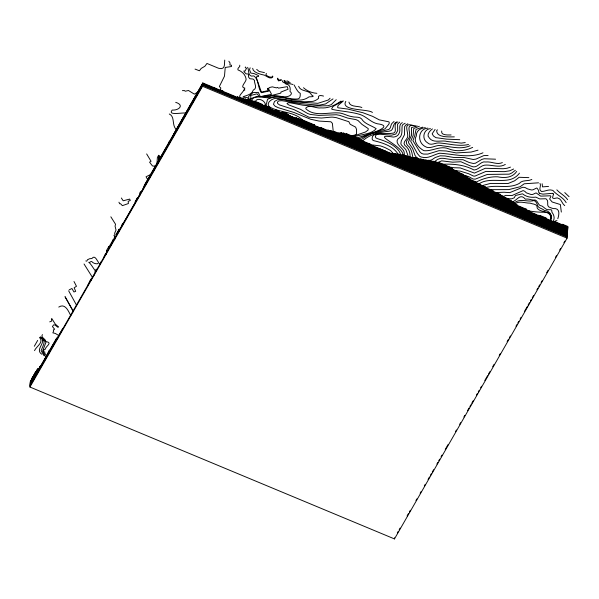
<?xml version="1.0" encoding="UTF-8"?>
<svg xmlns="http://www.w3.org/2000/svg" width="599" height="599" viewBox="0 0 599 599"><rect width="100%" height="100%" fill="white"/><g stroke="black" fill="none" stroke-linecap="round" stroke-linejoin="round"><path stroke-width="0.9" d="M237.331 97.929L237.541 96.858L567.343 234.269M37.662 340.419L34.308 346.267M348.918 102.1C350.041 107.333 358.112 105.738 361.856 107.491M562.498 224.82L562.536 224.266L567.889 226.489L567.073 238.162L394.471 538.92L29.95 387.036L30.339 381.481L37.378 369.224L37.894 370.01M35.304 373.402L35.446 372.091L32.054 378.493L34.585 374.787M37.333 369.778L37.378 369.224M37.812 369.433L37.849 368.879L30.302 382.035M38.239 369.179L38.276 368.625L39.107 369.051M38.336 369.493L38.381 368.939L30.22 383.15M40.2 366.251L40.425 367.09L40.2 366.251L30.182 383.704M47.463 354.084L49.185 350.587L49.148 351.141M56.508 339.296L56.583 338.188L58.2 337.761M62.753 328.903L62.79 328.349L30.07 385.374M88.09 284.742L90.127 280.751L90.09 281.268M90.344 280.377L90.307 280.894L91.467 279.755L91.055 279.134L90.344 280.377L90.734 280.212M90.704 280.721L90.659 280.1M91.055 279.134L91.43 280.272L90.621 280.609M95.226 271.205C95.106 274.679 95.129 269.46 96.394 269.176L96.304 270.441M96.589 269.939L96.626 269.43M100.033 263.156L99.973 264.047L100.647 262.085M103.986 257.053L105.671 253.34L106.39 254.418M105.611 254.223L105.671 253.34M106.397 252.845L106.57 250.442L108.539 247.013L109.422 248.308M106.48 253.459L106.674 250.682M108.367 249.416L108.539 247.013M108.591 249.034L202.664 84.616L567.186 236.493M108.771 248.226L108.936 247.065L112.612 240.656L112.537 241.659M109.168 246.653L108.868 248.061M109.235 247.859L109.31 246.863M112.852 241.12L113.226 239.353L113.136 240.618M113.698 239.637L114.529 237.077L115.038 237.796M114.529 237.077L114.948 239.068M116.685 234.426L116.768 233.318L119.179 229.118L119.104 230.226M121.335 226.332L122.63 223.3L122.563 224.191M135.224 202.133L135.284 201.242L137.56 197.917L137.493 198.808L137.021 199.003L137.081 198.112M139.762 195.611L139.994 192.301L141.237 191.77M140.391 194.413L140.563 191.927M143.079 188.438L144.404 185.353M144.344 186.244L144.479 185.031L202.747 83.501L567.268 235.385M149.308 177.903L149.368 177.012M156.99 163.235L157.395 157.432L158.623 155.291L158.57 160.734M158.623 155.291L158.518 161.565M158.66 160.697L158.922 155.762M158.937 160.42L159.012 155.725M158.982 161.198L159.327 156.227M159.723 158.9L159.836 157.245L159.222 156.279M159.836 158.847L159.836 157.245M168.978 142.173L168.798 143.071L168.978 142.173L169.996 141.731M169.195 142.015L168.94 142.727M173.44 134.565L202.784 82.947L567.305 234.823M29.95 387.036L202.552 86.278L202.784 82.947M237.541 96.858L237.339 97.644M567.38 233.715L243.194 98.64L242.924 99.748M245.365 99.546L245.41 98.992L567.425 233.161M247.881 100.026L247.919 99.464L567.463 232.607M250.419 100.505L250.457 99.951L270.726 108.397L270.688 108.951M254.44 101.613L254.478 101.051L262.22 104.278L262.182 104.84M264.152 105.656L264.189 105.102L270.441 107.708L270.404 108.262M275.27 110.86L275.308 110.306L279.171 111.916L279.134 112.47M275.495 110.381L275.533 109.827L279.067 111.302L279.029 111.856M567.5 232.045L280.317 112.395L279.905 113.428M281.635 112.941L281.68 112.387L290.762 116.169L290.537 116.693M282.211 112.612L282.249 112.058L288.112 114.499L288.067 115.053M286.771 113.937L286.809 113.383L284.72 112.515L285.146 113.496M285.551 113.698L285.588 113.144L286.809 113.383M567.538 231.491L291.885 116.64L292.439 117.741M296.393 118.52L296.43 117.966L567.575 230.937M301.237 119.965L301.282 119.411L314.655 124.981L314.617 125.543M319.215 127.969L319.26 127.415L317.253 127.093M319.26 127.415L320.705 127.789L320.667 128.343L321.259 128.306L321.296 127.752L567.62 230.383M321.086 128.396L321.296 127.752M327.818 130.47L327.855 129.916L567.657 229.829M330.753 131.121L330.79 130.567L567.695 229.267M333.987 131.9L334.025 131.338L567.732 228.713M338.734 133.3L338.772 132.746L567.77 228.159M340.254 133.367L340.292 132.806L536.315 214.479L536.277 215.041M341.145 133.158L341.183 132.604L529.621 211.118L529.583 211.672M343.556 133.592L343.594 133.038L370.212 144.134L370.175 144.688M359.602 139.709L359.647 139.155L346.709 133.764L346.716 135.067M391.798 153.696L391.836 153.142L526.626 209.306L526.588 209.86M394.314 154.175L394.352 153.614L517.259 204.828L517.222 205.382M395.58 154.13L395.625 153.576L514.504 203.106L514.466 203.66M397.451 154.34L397.496 153.778L513.141 201.968L513.103 202.522M400.087 154.864L400.125 154.302L511.404 200.672L511.366 201.227M402.917 155.47L402.955 154.916L508.266 198.793L508.222 199.347M405.635 155.455L404.939 156.257L405.635 155.455L503.108 196.068L503.07 196.629M409.776 157.215L409.738 157.777L411.236 157.792L411.281 157.238L408.091 156.893M413.243 158.054L413.28 157.5L411.491 157.582M414.86 158.158L414.897 157.604L413.265 157.979M417.069 158.51L417.114 157.949L480.757 184.47L480.712 185.024M420.505 159.364L420.543 158.81L475.816 181.841L475.771 182.395M394.471 538.92L394.554 537.805M423.074 159.866L423.111 159.312L470.447 179.034L470.41 179.588M425.627 160.36L425.664 159.806L467.886 177.394L467.849 177.948M428.18 160.846L428.218 160.292L466.292 176.158L466.254 176.712M430.187 161.116L430.224 160.562L463.027 174.227L462.99 174.781M432.822 161.64L432.867 161.086L457.531 171.366L457.494 171.92M435.286 161.52L434.634 162.614L435.286 161.52L452.118 168.536L452.08 169.09M439.426 163.25L439.464 162.688L448.868 166.612L448.831 167.166M485.856 187.742L485.894 187.18L414.897 157.604M493.329 191.425L493.366 190.871L413.28 157.5M500.105 194.825L500.15 194.263L411.281 157.238M537.7 215.633L537.737 215.071L567.807 227.605M539.894 215.969L539.931 215.415L546.318 218.073L546.281 218.635M554.584 222.094L554.629 221.54L567.852 227.051M214.734 88.48L214.786 87.941M252.673 68.286C252.688 72.262 260.093 74.201 262.931 74.808C265.514 74.62 270.396 80.595 272.942 76.732M251.835 99.711C255.743 94.036 264.661 98.61 270.336 97.674C279.681 94.148 288.733 100.085 298.16 98.895C300.601 97.989 300.174 95.256 300.271 93.369C297.718 92.194 295.771 87.956 294.102 84.976M35.341 372.848L35.446 372.091M265.424 105.439C266.046 100.932 257.6 96.776 255.444 101.268M323.512 96.08C321.581 95.473 317.305 94.672 318.631 98.281C316.197 100.587 312.596 102.062 309.181 101.456C298.19 102.856 287.64 99.524 276.895 98.371C273.009 97.742 265.29 102.773 269.31 106.757C279.658 113.016 294.671 111.219 303.004 120.571M265.761 106.667L267.506 99.404C280.646 91.932 296.318 106.18 309.009 96.866C311.136 96.551 315.793 97.218 311.435 94.874C310.042 90.007 300.369 91.939 298.646 86.293M245.178 99.651L245.41 98.992M550.174 220.732C552.218 216.157 549.388 212.398 544.738 212.233C539.04 212.286 534.009 211.814 528.483 210.826M245.41 66.976L245.253 67.612L246.548 68.249L245.028 71.064L243.943 70.907L244.078 71.768L246.047 73.827L248.39 74.066L248.66 77.271L249.925 78.731L253.025 79.046L254.523 80.371C254.081 83.785 257.922 87.918 253.295 90.105C252.059 94.447 246.728 95.376 243.127 96.724C244.729 98.416 248.885 95.63 248.233 100.325M242.969 99.194L243.194 98.64M249.446 100.325C253.497 95.481 260.64 96.986 266.315 96.671A9.562 7.974 4 0 0 269.183 96.746C275.854 93.257 283.409 99.067 289.706 95.735C292.042 93.923 291.788 92.912 289.968 91.385C290.747 88.345 289.923 84.257 286.06 84.16C285.087 82.55 281.672 82.34 282.526 80.73M247.499 100.34L247.919 99.464M243.943 90.015C242.43 93.294 235.003 98.139 244.003 98.251M266.405 73.437C263.642 75.264 272.635 79.083 272.657 76.036M247.619 67.32C249.214 69.679 247.424 77.683 253.744 75.901C258.918 79.113 257.637 87.791 261.344 92.71L269.79 90.868L271.564 94.313L260.318 96.664L258.296 92.388L253.025 92.605L248.592 96.521L248.959 99.554L248.286 100.303M30.264 382.596L38.276 368.625M30.145 384.259L56.583 338.188M30.107 384.813L56.546 338.742M116.73 233.872L119.141 229.672M144.434 185.593L202.702 84.055L567.231 235.939M30.025 385.928L202.627 85.17L567.148 237.047M397.339 532.945L398.275 531.32M399.204 529.703L400.132 528.078M407.11 515.919L408.511 513.485M409.439 511.868L410.367 510.243M415.953 500.517L416.882 498.892M420.139 493.217L421.067 491.599M424.324 485.924L425.253 484.299M428.045 479.44L429.446 477.006M430.374 475.389L431.302 473.764M432.231 472.139L433.631 469.713M436.888 464.038L437.817 462.413M438.745 460.796L439.681 459.171M441.074 456.738L442.002 455.12M445.259 449.445L448.052 444.578M455.495 431.609L456.423 429.985M459.68 424.317L460.616 422.692M463.873 417.016L464.802 415.399M467.594 410.532L468.987 408.099M469.916 406.481L470.851 404.857M471.78 403.239L473.173 400.806M476.43 395.13L477.358 393.506M478.294 391.888L479.222 390.263M480.615 387.83L481.551 386.213M484.808 380.537L487.593 375.67M488.529 374.053L489.922 371.62M492.715 366.753L494.108 364.327M499.229 355.409L500.158 353.784M507.136 341.625L508.529 339.191M509.464 337.574L510.393 335.949M515.979 326.223L516.907 324.598M517.836 322.981L518.764 321.356M520.164 318.923L521.093 317.305M524.35 311.63L527.142 306.763M528.071 305.146L529.464 302.712M530.4 301.095L531.328 299.47M532.256 297.845L533.657 295.419M536.914 289.744L537.842 288.119M538.771 286.502L539.699 284.877M541.099 282.443L542.028 280.826M546.677 272.717L548.078 270.284M555.52 257.315L556.449 255.691M559.706 250.023L560.634 248.398M563.891 242.722L564.827 241.105M250.135 67.799L249.498 69.664L250.846 73.1L253.894 73.512L258.611 75.624L258.528 76.47L256.537 76.717L256.597 78.536L261.381 92.104L269.183 90.359L268.854 89.588M39.482 368.13L40.462 366.536M441.68 131.024C440.527 135.576 448.329 134.977 451.084 134.94M34.547 350.647C36.172 346.409 44.169 342.441 39.586 337.551M269.722 108.786L270.441 107.708M32.091 377.932L34.63 374.233M435.076 129.421L432.164 133.772L433.489 136.018L435.862 137.65L446.704 139.148L459.747 139.694M514.863 204.132C518.704 200.253 525.308 203.323 530.078 203.143C532.863 204.334 537.67 203.682 537.206 208.07C540.74 213.925 555.018 209.395 550.174 220.425L549.74 220.814M343.085 133.704L343.594 133.038M330.071 98.243L328.342 99.996L317.874 103.32L299.642 102.1A53.079 44.259 4 0 1 293.353 101.523L283.477 99.741L277.809 99.576L274.484 101.471L273.481 104.338L275.128 106.225L278.131 107.648L294.094 112.515L310.409 119.179L319.027 121.073L330.925 121.784L332.378 123.342L333.239 131.421M279.943 112.867L280.317 112.395M239.75 65.186C240.386 67.343 237.346 67.47 237.915 69.851C242.894 71.798 245.463 75.13 246.129 79.128C246.219 82.22 239.233 87.372 244.909 88.135C242.992 89.221 246.241 90.464 244.025 90.007M554.674 222.536L554.988 221.061L556.988 220.604M345.803 101.373C340 111.092 368.482 108.816 372.428 112.462M553.416 220.664C554.741 218.523 554.045 215.101 552.54 213.132C550.758 211.642 553.409 209.156 549.41 209.725C545.225 210.698 543.802 205.637 539.976 205.487C537.962 204.132 537.647 200.875 535.109 199.976C531.68 200.635 529.269 198.381 525.39 199.175C520.044 192.713 517.004 200.852 512.093 201.96M362.253 141.267C369.538 134.251 379.534 132.334 389.163 131.188C394.501 130.709 391.926 123.649 396.568 121.949M336.241 99.674L331.277 104.63L328.11 105.716L312.566 106.09L302.832 105.192L290.118 102.796L288.044 102.758L286.981 103.627L288.793 104.945L300.518 109.34L307.646 113.51L310.207 114.409L318.78 115.412L336.406 114.753L339.79 115.36L347.839 118.13L356.076 119.658L358.015 120.519L361.991 124.382L368.28 128.635L368.033 130.118L365.487 131.99L352.332 136.527M516.712 171.434C512.392 177.858 504.523 178.255 497.739 176.817C490.004 176.48 482.719 178.667 475.965 182.193M343.392 100.939L338.263 105.274L337.574 107.041A1.438 1.198 4 0 0 338.091 107.798L347.697 109.055L362.949 112.739L372.705 116.393L379.279 119.86L388.968 121.844L389.305 122.922L388.841 124.195L384.97 128.882L368.67 134.363L358.546 139.193M434.41 161.67L437.652 159.364L440.535 158.368A15.918 13.275 4 0 1 444.151 158.443L453.039 159.821L462.907 159.678L469.219 162.524L473.203 163.452L475.419 163.227L481.851 159.409L484.209 158.75L495.575 159.199M394.052 121.47L391.956 123.439A5.159 4.298 4 0 0 391.192 124.862L390.204 128.006L388.878 129.436L371.942 133.622L367.412 135.748L359.662 140.615M432.441 128.89C429.797 130.732 425.867 135.134 429.401 138.062C433.376 143.603 441.59 139.739 447.401 141.529L461.305 143.116L465.243 142.555M429.019 161.595L430.224 160.562M515.357 170.296L511.598 173.118L509.232 174.159L487.294 174.429L475.224 179.168L473.015 179.004L468.71 176.63L462.915 174.975M513.62 169.008L509.734 170.812L504.321 171.643L485.901 171.411L474.88 176.143L473.36 176.016L468.658 173.747L460.361 171.164L454.955 170.685M505.324 164.403C499.169 168.394 491.397 164.306 484.598 165.174C480.645 165.683 478.129 169.861 474.049 170.041C464.09 164.59 452.979 163.782 441.972 164.276M394.906 154.085L395.625 153.576M550.496 220.889C553.229 216.524 549.777 210.294 544.281 210.429C542.612 208.609 539.789 208.512 538.216 206.692C537.018 204.573 536.637 201.346 533.956 200.56C528.146 202.484 520.014 197.887 514.496 202.859M437.465 162.599L441.725 160.839L452.687 162.187L460.893 161.73L468.927 165.279A28.438 23.713 4 0 0 473.337 166.866C478.137 167.533 480.69 160.719 485.841 161.992C491.39 161.303 497.035 165.114 502.359 162.599M342.508 101.141L333.194 106.352L331.666 108.696A1.041 0.869 4 0 0 332.078 109.34C341.303 111.444 350.977 111.661 360.081 114.514C366.461 116.55 370.826 122.398 377.512 123.806C399.383 126.651 357.82 137.074 356.6 138.212M340.988 101.081C335.118 105.259 328.334 108.479 320.922 107.887C316.384 108.786 309.309 104.099 305.879 107.962A1.752 1.46 4 0 0 306.007 108.913C314.243 116.648 327.166 112.522 337.267 112.874C342.561 112.612 347.001 115.966 352.122 116.678C355.177 117.576 359.235 116.363 361.601 118.916C364.619 124.053 371.47 125.446 376.15 128.643C371.829 134.453 360.321 134.243 353.537 137.171M430.434 128.628C423.463 129.182 421.329 139.17 427.544 142.802C430.831 146.134 435.166 142.644 438.955 142.951C448.771 143.573 458.744 146.777 468.508 144.494M333.007 98.895L325.564 103.941L318.975 105.214L301.012 103.657L281.867 100.692L278.745 100.917L277.374 102.174L277.651 103.485L279.546 104.937L294.131 109.669L309.069 117.254L321.431 118.04L329.63 117.284A13.747 11.463 4 0 1 333.059 117.179L336.413 117.674L348.843 121.717L350.16 124.255L355.611 127.123L356.57 129.474L356.562 133.974L355.289 134.887L351.156 135.966M397.833 121.904C391.514 123.986 399.338 133.51 391.686 133.278C387.051 134.431 370.257 130.754 372.331 139.694A5.099 4.253 4 0 0 373.881 140.69C382.813 142.869 393.348 146.089 398.268 154.452M427.881 128.134C418.229 128.83 416.814 141.911 424.968 146.441C430.479 150.102 436.544 143.76 442.504 145.819C451.736 146.815 460.983 149.713 470.103 145.729M519.475 173.156C509.03 186.94 491.03 175.05 478.204 184.335M425.327 127.639C420.573 128.253 416.163 130.447 416.29 136.033C412.718 141.619 419.143 148.23 423.897 150.671C432.164 151.652 440.265 145.19 448.808 148.896C456.513 151.929 465.318 150.918 472.656 147.361M228.848 61.218L230.053 62.977L229.896 64.954L231.513 65.246L231.461 66.526L225.224 67.455L224.483 76.163L219.331 86.563L220.836 88.046L220.267 89.902L223.023 91.026M531.837 179.453C527.697 181.602 522.515 179.528 519.251 183.451C508.588 189.306 496.474 184.2 485.385 187.704M402.341 122.638C399.286 123.866 399.675 127.647 399.855 130.29A13.582 11.329 4 0 1 399.353 132.828L398.328 134.782L396.815 136.04A6.372 5.316 4 0 1 394.831 136.819A8.453 7.046 4 0 1 393.221 137.066C368.273 132.993 404.58 146.134 402.917 155.575M510.475 167.121L507.076 168.259L503.115 168.746L485.302 168.282L474.483 173.096L460.264 167.922L454.005 167.75L447.55 166.732M399.705 122.114L397.586 124.128L397.684 130.702L395.819 134.026L391.574 135.179L381.511 134.356A15.057 12.557 4 0 0 378.179 134.326C375.378 134.011 374.09 137.763 377.13 138.549C385.209 141.065 393.932 144.052 399.114 151.225A13.972 11.651 4 0 1 400.297 153.816L400.679 155.178M99.606 264.691L100.273 264.391M116.341 235.04L116.872 234.808M160.143 157.822L159.948 157.193M156.272 165.594L153.726 166.11A2.763 2.306 4 0 1 152.371 165.818L149.563 162.172L151.06 161.288L146.65 153.921M94.447 274.746L94.125 275.143M169.285 113.997C175.133 116.625 171.726 124.914 176.016 129.302M150.544 174.541L146.059 176.765L147.983 180.179M503.227 196.547L505.811 195.386L511.95 195.573L523.069 190.617A1.55 1.295 4 0 1 523.421 190.699L524.784 191.313A1.715 1.43 4 0 1 525.024 191.545L526.394 192.871A1.55 1.295 4 0 0 526.716 192.975L530.916 194.465A2.591 2.164 4 0 0 531.463 194.548L531.905 194.548A2.396 1.999 4 0 0 532.339 194.48L533.409 194.136A7.203 6.005 4 0 0 534.39 193.649L535.626 193.088A1.827 1.527 4 0 1 536.262 193.005L540.732 196.135L550.264 195.776A1.138 0.951 4 0 1 550.586 195.933L550.9 196.524L549.71 198.778A2.029 1.692 4 0 0 549.762 199.16L552.173 201.998L560.379 204.536L561.323 212.068M415.399 158.57L417.114 157.949M419.322 126.284L413.752 128.5L413.145 135.486L410.682 141.192L417.301 153.456L419.787 156.414A6.567 5.473 4 0 0 421.861 157.155C428.457 158.99 433.639 154.535 439.673 153.232C453.975 153.98 469.152 158.787 482.966 152.805M482.285 185.623L490.416 183.429L508.244 183.451L514.683 180.763L519.168 177.282L528.842 177.633M197.692 92.216L194.346 94.133L188.46 90.494L185.233 91.235L184.492 90.584L182.41 90.636M402.124 155.171L402.955 154.916M478.024 150.169L471.061 152.079L456.198 152.925L446.218 150.993L438.977 150.663L427.798 154.093L423.613 154.078L421.614 153.456L420.041 152.071L412.906 140.69L414.74 135.726L416.073 129.347L422.759 127.145M58.762 307.077C65.343 302.809 68.451 311.375 70.877 315.74M49.717 321.865L51.754 321.057L51.402 318.923M407.852 123.791L406.002 124.817L404.617 126.606L404.535 134.618L401.293 140.862L400.873 143.505A4.47 3.721 4 0 0 401.412 144.951L405.8 149.548L408.428 156.751M417.114 125.932L411.453 127.602L411.491 135.396L408.466 141.926L408.773 143.139L412.591 148.477L415.017 155.388L417.331 158.578M281.283 79.63L278.498 80.214L277.749 78.162M281.38 80.244L278.445 80.88L277.524 78.641M405.171 123.244L403.03 124.435A5.481 4.575 4 0 0 402.139 125.895C401.57 130.522 403.164 136.078 398.036 138.788C394.786 142.787 400.357 146.53 402.543 149.278A10.52 8.775 4 0 1 403.509 150.663A6.245 5.211 4 0 1 404.153 152.49L404.542 156.054M415.496 125.835C402.992 123.132 413.325 134.303 408.039 139.29C405.081 141.619 406.429 145.04 409.139 146.792C411.895 149.9 412.045 154.078 412.981 157.859M535.042 214.719L536.315 214.479M557.804 218.695C558.949 215.258 560.724 207.778 553.274 208.579A27.329 22.784 4 0 1 548.789 206.925C546.303 205.128 549.171 201.039 546.355 199.115A2.096 1.745 4 0 0 545.989 198.875A2.179 1.819 4 0 0 545.711 198.756L539.744 198.928L535.978 197.198A0.943 0.786 4 0 0 535.686 197.138C531.201 197.715 526.259 196.921 522.725 193.949A1.056 0.884 4 0 0 522.321 193.859L515.507 195.491L514.286 197.625A1.063 0.891 4 0 1 514.129 197.872L511.411 198.875L505.549 198.426M268.839 89.573L267.663 89.491L267.671 88.33L267.798 88.966L268.794 88.764L268.651 88.18L269.722 87.447L272.38 86.855L276.416 87.881L277.554 87.394L278.49 88.158L287.273 86.645L288.029 89.266L280.931 92.059L280.841 93.107L270.913 95.638L259.322 96.716L257.053 93.818L250.696 95.458L250.891 98.393L248.54 99.973A6.342 5.286 4 0 0 247.731 100.325M454.334 136.872C449.295 136.857 436.821 137.882 436.656 130.732A2.95 2.463 4 0 1 437.502 129.856M490.731 189.673L508.813 189.606L520.209 186.701L524.215 183.781L538.531 182.815M447.872 166.664L448.868 166.612M548.534 186.409L542.514 186.881L542.147 183.751M413.49 125.573C402.221 121.784 408.683 131.525 407.605 137.223C406.616 139.747 402.333 142.45 404.834 145.332C408.615 148.058 410.457 152.565 410.045 157.17M369.823 144.666L380.395 145.901A48.512 40.455 4 0 1 385.449 147.773L390.466 150.409L394.09 154.415M290.32 82.827L286.412 82.123L284.465 80.386M525.286 209.321L526.626 209.306M450.306 168.559L452.118 168.536M185.712 113.144C183.039 112.2 167.106 116.041 172.213 110.059C178.861 110.59 184.709 105.08 175.694 102.339M289.025 81.711L286.936 80.843M495.478 192.601L503.991 192.234L509.727 192.646L522.717 187.262L524.881 187.435L527.629 188.917L531.47 189.973L532.915 189.838L536.607 188.049A1.101 0.913 4 0 1 537.041 188.176L538.508 190.287L538.801 192.414A1.557 1.295 4 0 0 538.943 192.706A1.909 1.595 4 0 0 539.332 193.11M426.802 160.367L430.03 160.337A8.393 7.001 4 0 0 432.156 159.611L435.099 157.582L440.198 155.8L444.975 155.972L453.96 157.507L463.663 157.432L473.217 159.499L475.935 159.109L483.82 155.598L488.11 155.515M286.659 114.416L288.112 114.499M484.344 187.083L485.894 187.18M264.436 72.614L259.127 71.431L256.694 69.387M378.313 148.777L379.115 148.852M312.88 124.802L314.655 124.981M316.871 93.317C312.004 93.01 307.092 91.055 303.491 87.746M320.705 127.789L321.124 127.842M287.722 114.903L291.234 116.835L299.036 118.879L299.605 119.658M288.201 115.674L290.762 116.169M357.865 138.796L359.647 139.155M95.6 271.152C93.257 268.449 91.617 264.713 88.817 262.22C90.194 262.983 90.404 261.112 91.752 261.538C93.736 264.369 101.403 265.028 97.345 260.662C96.237 258.716 94.23 255.226 91.902 258.483C90.808 258.768 89.288 258.386 88.405 259.404C86.765 258.978 87.679 262.092 85.807 260.924M552.495 193.32L542.964 194.151L540.021 193.529A3.931 3.28 4 0 1 539.482 193.222L539.332 193.11M292.971 84.504C290.096 83.224 285.042 84.586 283.889 80.715M366.708 143.273L370.212 144.134M379.998 149.009L385.105 150.955A11.463 9.562 4 0 1 386.737 151.891M40.492 336.952L42.08 338.023L44.139 341.707L43.734 344.245L41.129 350.632L44.012 355.731M195.049 69.095L199.437 70.779L201.182 68.428L204.843 66.287L206.954 63.449L218.628 68.293C225.726 70.203 224.206 63.883 224.752 60.08M202.552 86.278L567.073 238.162M40.066 337.207C47.987 342.059 34.076 349.202 41.855 354.264M40.59 337.267L43.869 339.693L45.951 342.321L42.596 351.104L45.644 356.982M569.05 196.659L564.752 192.593M566.175 202.642C563.09 197.093 556.8 195.207 552.892 190.445A1.363 1.131 4 0 0 552.585 190.325C548.721 188.925 545.217 191.56 541.556 191.485A1.363 1.138 4 0 1 541.294 191.366C537.909 189.299 541.818 185.608 539.954 183.406M567.612 199.662C564.842 195.529 560.095 193.544 556.838 189.868M564.737 205.637C561.727 203.533 561.63 198.636 557.384 197.932A0.869 0.726 4 0 0 557.137 197.902L554.33 198.441A2.134 1.782 4 0 1 553.858 198.426L553.251 198.284A1.325 1.101 4 0 1 552.974 198.157L552.892 198.104A0.943 0.786 4 0 1 552.697 197.91L552.652 197.842A1.101 0.913 4 0 1 552.563 197.595L553.431 194.338A1.438 1.198 4 0 0 553.394 194.046M42.409 334.586C39.976 337.215 46.123 339.064 45.741 341.505C53.393 342.823 45.517 346.065 45.322 349.247L44.012 349.457L43.442 351.71L44.835 352.002L44.685 353.178L46.55 355.551M59.136 335.732L55.31 333.441L52.862 332.849L53.723 330.835L53.311 329.974L54.644 329.195L52.413 326.59L53.685 324.83L55.018 325.017L57.863 327.279L58.522 326.949L55.213 324.014L51.858 318.616M284.72 112.515L285.184 112.941M291.885 116.64L292.821 117.988M554.629 221.54L555.572 222.611M537.737 215.071L538.359 215.857M110.845 216.808L115.547 224.258L115.068 226.145L116.019 230.083L114.604 233.296L115.21 234.673L113.937 235.355L115.345 237.631M296.43 117.966L297.171 119.096M92.433 277.352L84.04 263.994M121.357 197.999L123.177 200.792L129.691 199.085L130.268 200.5L128.156 201.324L128.418 203.533L122.368 205.659L120.549 203.705L119.703 203.787L118.939 202.207M282.249 112.058L282.653 112.724M65.006 296.677L73.542 311.817L65.164 296.887M76.492 305.116L68.653 290.815M73.991 281.508L76.477 286.277L74.156 287.752L75.684 291.331L73.969 291.975L71.91 288.493L69.192 289.871M553.349 193.911L553.221 193.739A1.303 1.086 4 0 0 552.944 193.514A1.205 1.003 4 0 0 552.69 193.38M220.215 91.011L220.073 90.15M346.709 133.764L346.754 134.513"/></g></svg>
